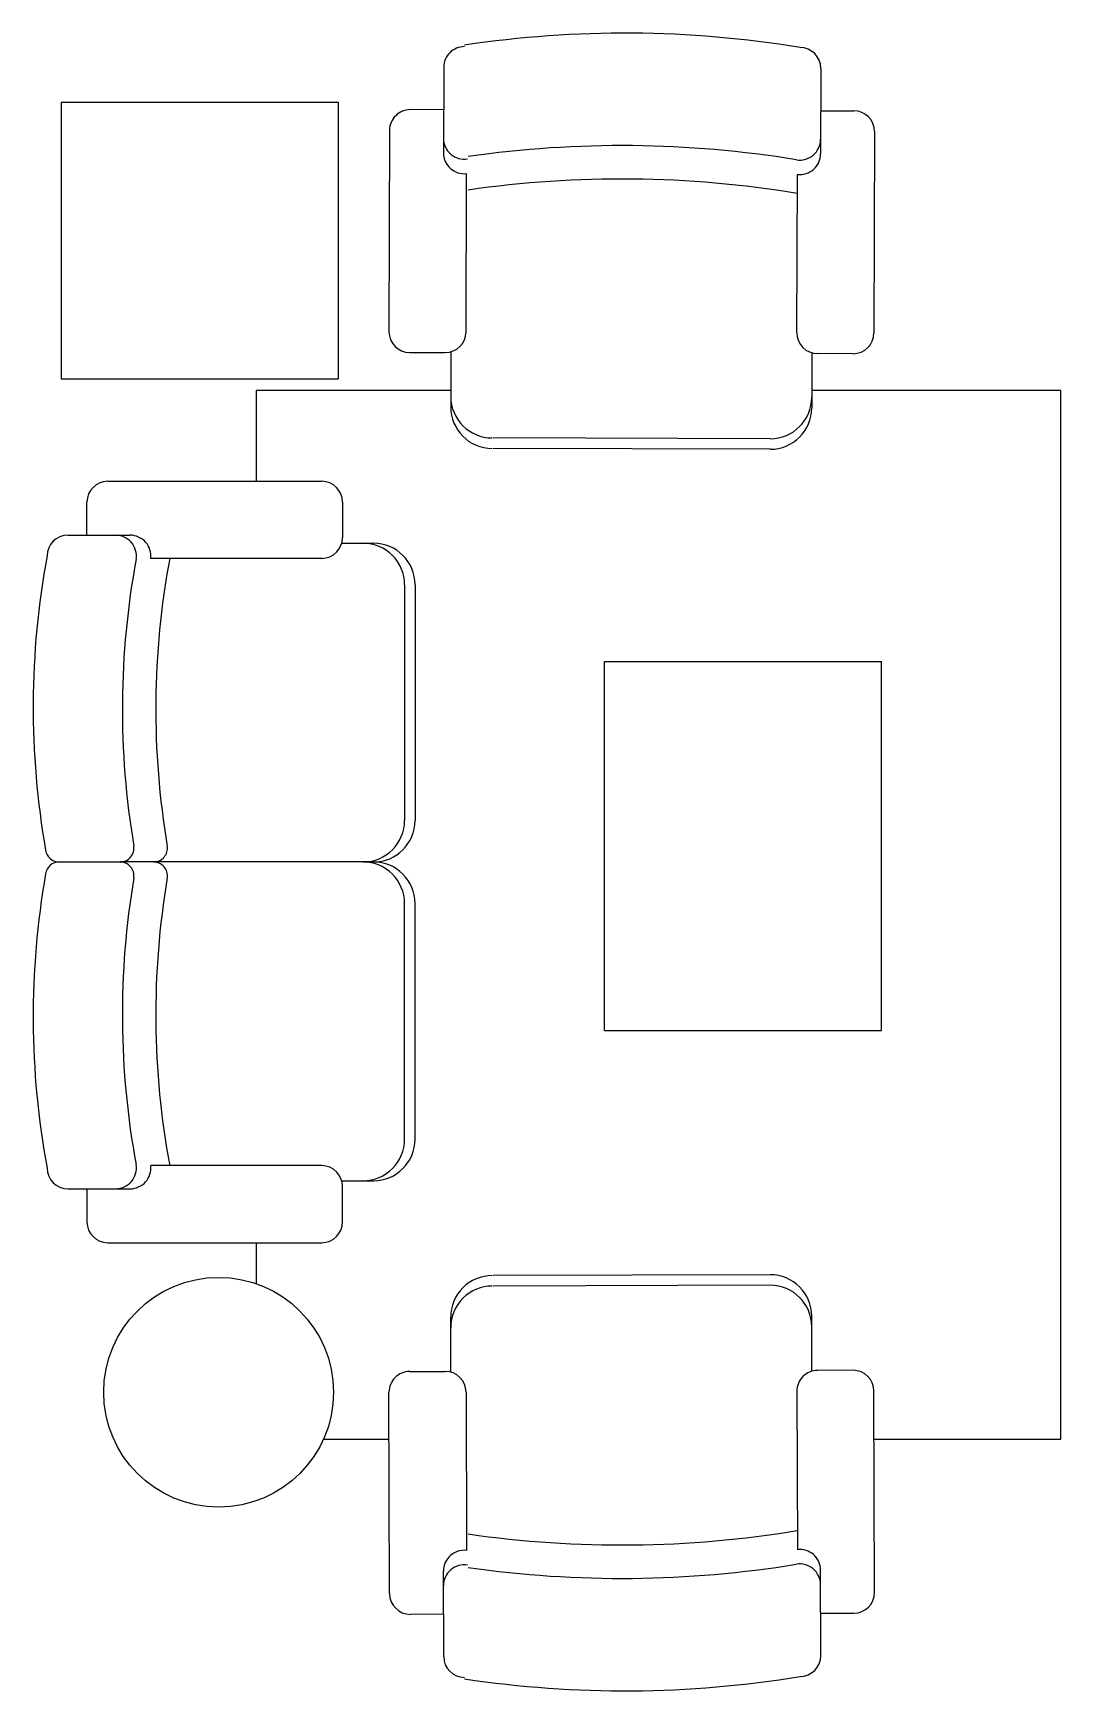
# Model space of a CAD drawing. Extents: x -0.03 to 2.2, y -1.77 to 1.82.
import ezdxf

# ---------------------------------------------------------------- set-up
doc = ezdxf.new("R2010")
doc.units = 0
doc.header["$MEASUREMENT"] = 0
doc.layers.add('A-MOBILIA', color=2, linetype='CONTINUOUS')

msp = doc.modelspace()

# ---------------------------------------------------------------- linework, layer by layer
at = {"layer": 'A-MOBILIA'}
for p, q in [((0.8621, 1.7472), (0.8616, 1.562)), ((1.6788, 1.745), (1.6783, 1.5598)), ((0.0339, 1.672), (0.0339, 1.072)), ((0.0339, 1.672), (0.6339, 1.672)), ((0.6339, 1.672), (0.6339, 1.072)), ((0.8619, 1.6554), (0.79, 1.6556)), ((1.6785, 1.6533), (1.7504, 1.6531)), ((0.7449, 1.6107), (0.7436, 1.1745)), ((1.7953, 1.6079), (1.794, 1.1717)), ((0.9106, 1.174), (0.9116, 1.5171)), ((1.627, 1.1721), (1.6281, 1.5152)), ((0.7884, 1.1294), (0.8655, 1.1292)), ((0.8777, 1.1308), (0.8774, 1.0116)), ((1.6596, 1.1287), (1.6593, 1.0095)), ((1.7489, 1.1268), (1.6719, 1.127)), ((0.0339, 1.072), (0.6339, 1.072)), ((0.8775, 1.047), (0.4559, 1.047)), ((0.4559, 1.047), (0.4559, 0.8504)), ((2.1987, 1.047), (1.6594, 1.047)), ((2.1987, -1.2254), (2.1987, 1.047)), ((1.5691, 0.9426), (0.9692, 0.9442)), ((1.5691, 0.9198), (0.9691, 0.9214)), ((0.1346, 0.8504), (0.598, 0.8504)), ((0.0896, 0.7335), (0.0896, 0.8054)), ((0.643, 0.8054), (0.643, 0.7284)), ((0.0482, 0.7335), (0.1831, 0.7335)), ((0.598, 0.6834), (0.2278, 0.6834)), ((0.6413, 0.7162), (0.7102, 0.7162)), ((0.7774, 0.6262), (0.7774, 0.1155)), ((0.8002, 0.6262), (0.8002, 0.1155)), ((1.2106, -0.3399), (1.2106, 0.4601)), ((1.2106, 0.4601), (1.8106, 0.4601)), ((1.8106, -0.3399), (1.8106, 0.4601)), ((0.0281, 0.0255), (0.1614, 0.0255)), ((0.7102, 0.0255), (0.1614, 0.0255)), ((0.7774, -0.5752), (0.7774, -0.0645)), ((0.8002, -0.5752), (0.8002, -0.0645)), ((1.2106, -0.3399), (1.8106, -0.3399)), ((0.598, -0.6325), (0.2278, -0.6325)), ((0.6413, -0.6652), (0.7102, -0.6652)), ((0.643, -0.7545), (0.643, -0.6775)), ((0.0482, -0.6826), (0.1831, -0.6826)), ((0.0896, -0.6826), (0.0896, -0.7545)), ((0.1346, -0.7995), (0.598, -0.7995)), ((0.4559, -0.7995), (0.4559, -0.8882)), ((1.5691, -0.8689), (0.9691, -0.8705)), ((1.5691, -0.8917), (0.9692, -0.8933)), ((0.8777, -1.0799), (0.8774, -0.9607)), ((1.6596, -1.0778), (1.6593, -0.9586)), ((1.7489, -1.0759), (1.6719, -1.0761)), ((0.7884, -1.0785), (0.8655, -1.0783)), ((0.7449, -1.5598), (0.7436, -1.1236)), ((0.9106, -1.1231), (0.9116, -1.4662)), ((1.627, -1.1212), (1.6281, -1.4643)), ((1.7953, -1.557), (1.794, -1.1208)), ((0.6017, -1.2254), (0.744, -1.2254)), ((1.7944, -1.2254), (2.1987, -1.2254)), ((0.8621, -1.6963), (0.8616, -1.5111)), ((1.6788, -1.6941), (1.6783, -1.5089)), ((0.8619, -1.6045), (0.79, -1.6047)), ((1.6785, -1.6024), (1.7504, -1.6022))]:
    msp.add_line(p, q, dxfattribs=at)
msp.add_circle((0.3747, -1.1234), 0.2489, dxfattribs=at)
for centre, radius, start, end in [((1.2541, -0.5088), 2.3301, 80.6199, 98.5673), ((0.9071, 1.7471), 0.045, 89.8469, 179.8469), ((1.6338, 1.7452), 0.045, 359.8469, 89.8469), ((0.7899, 1.6106), 0.045, 89.8469, 179.8469), ((1.7503, 1.6081), 0.045, 359.8469, 89.8469), ((0.9067, 1.5933), 0.045, 179.8469, 279.0222), ((1.6334, 1.5914), 0.045, 260.6715, 359.8469), ((0.9066, 1.5618), 0.045, 179.8469, 276.3582), ((1.2484, -0.7524), 2.3301, 80.6715, 98.2187), ((1.6333, 1.5599), 0.045, 263.3355, 359.8469), ((1.2482, -0.8248), 2.3301, 80.6199, 98.2187), ((0.7886, 1.1744), 0.045, 179.8469, 269.8469), ((0.8656, 1.1742), 0.045, 269.8469, 359.8469), ((1.672, 1.172), 0.045, 179.8469, 269.8469), ((1.749, 1.1718), 0.045, 269.8469, 359.8469), ((0.9674, 1.0114), 0.09, 179.8469, 269.8469), ((0.9675, 1.0342), 0.09, 179.8469, 269.8469), ((1.5694, 1.0326), 0.09, 269.8469, 359.8469), ((1.5693, 1.0098), 0.09, 269.8469, 359.8469), ((0.1346, 0.8054), 0.045, 90, 180), ((0.598, 0.8054), 0.045, 0, 90), ((0.0482, 0.6885), 0.045, 90, 180), ((0.1516, 0.6885), 0.045, 350.8246, 90), ((0.1831, 0.6885), 0.045, 353.4887, 90), ((0.598, 0.7284), 0.045, 270, 0), ((1.7691, 0.3608), 1.7961, 169.487, 189.9355), ((2.0248, 0.3566), 1.7862, 169.4578, 189.5646), ((0.6874, 0.6262), 0.09, 0, 90), ((0.7102, 0.6262), 0.09, 0, 90), ((1.9509, 0.3565), 1.7847, 169.5124, 189.5686), ((0.6874, 0.1155), 0.09, 270, 0), ((0.7102, 0.1155), 0.09, 270, 0), ((0.0297, 0.0555), 0.03, 188.7204, 270), ((0.1614, 0.0555), 0.03, 270, 8.3719), ((0.2338, 0.0555), 0.03, 270, 8.3719), ((1.7691, -0.3099), 1.7961, 170.0645, 190.513), ((0.0297, -0.0045), 0.03, 90, 171.2796), ((0.1614, -0.0045), 0.03, 351.6281, 90), ((0.2338, -0.0045), 0.03, 351.6281, 90), ((0.6874, -0.0645), 0.09, 360, 90), ((0.7102, -0.0645), 0.09, 360, 90), ((1.9509, -0.3056), 1.7847, 170.4314, 190.4876), ((2.0248, -0.3057), 1.7862, 170.4354, 190.5422), ((0.6874, -0.5752), 0.09, 270, 0), ((0.7102, -0.5752), 0.09, 270, 0), ((0.0482, -0.6376), 0.045, 180, 270), ((0.1516, -0.6376), 0.045, 270, 9.1754), ((0.1831, -0.6376), 0.045, 270, 6.5113), ((0.598, -0.6775), 0.045, 0, 90), ((0.1346, -0.7545), 0.045, 180, 270), ((0.598, -0.7545), 0.045, 270, 0), ((0.9674, -0.9605), 0.09, 90.1531, 180.1531), ((0.9675, -0.9833), 0.09, 90.1531, 180.1531), ((1.5693, -0.9589), 0.09, 0.1531, 90.1531), ((1.5694, -0.9817), 0.09, 0.1531, 90.1531), ((1.672, -1.1211), 0.045, 90.1531, 180.1531), ((1.749, -1.1209), 0.045, 0.1531, 90.1531), ((0.7886, -1.1235), 0.045, 90.1531, 180.1531), ((0.8656, -1.1232), 0.045, 0.1531, 90.1531), ((1.2482, 0.8757), 2.3301, 261.7813, 279.3801), ((0.9066, -1.5109), 0.045, 83.6418, 180.1531), ((1.6333, -1.509), 0.045, 0.1531, 96.6645), ((0.9067, -1.5424), 0.045, 80.9778, 180.1531), ((1.2484, 0.8033), 2.3301, 261.7813, 279.3285), ((1.6334, -1.5405), 0.045, 0.1531, 99.3285), ((0.7899, -1.5597), 0.045, 180.1531, 270.1531), ((1.7503, -1.5572), 0.045, 270.1531, 0.1531), ((0.9071, -1.6962), 0.045, 180.1531, 270.1531), ((1.6338, -1.6943), 0.045, 270.1531, 0.1531), ((1.2541, 0.5597), 2.3301, 261.4327, 279.3801)]:
    msp.add_arc(centre, radius, start, end, dxfattribs=at)

doc.saveas('drawing.dxf')
